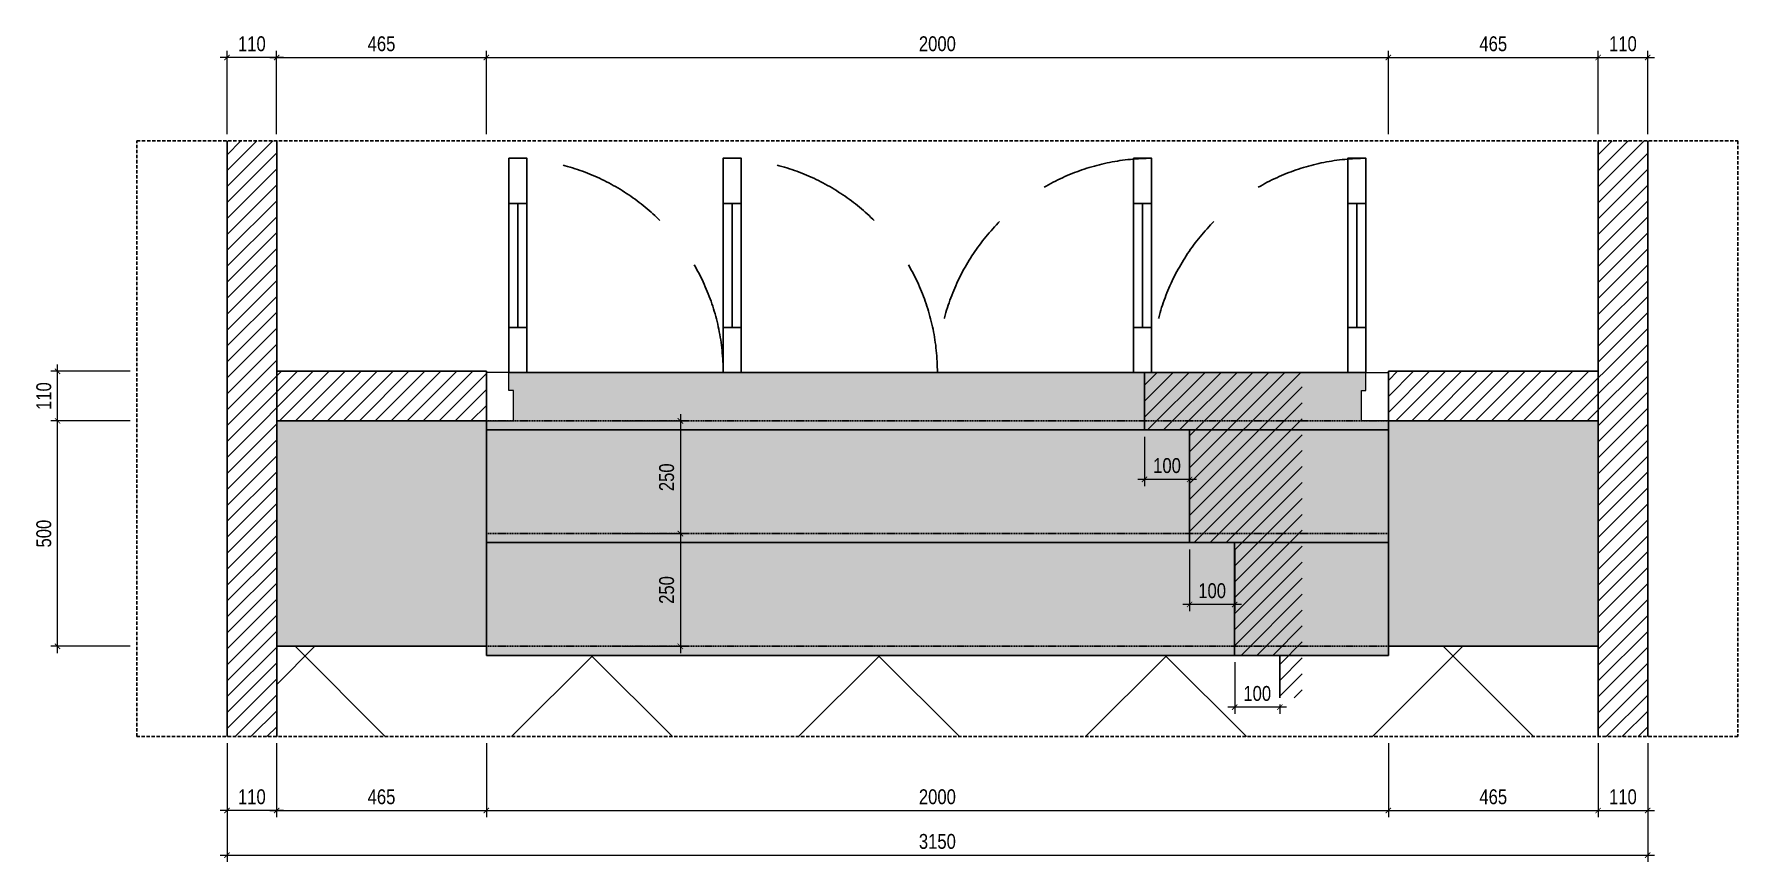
# Model space of a CAD drawing. Header units: millimetres. Extents: x -82962 to 19744, y -138000 to 4535.
# Drawn here: x 10775 to 14553, y -113614 to -111778 of the extents above; entities that cross this region are included whole.
import ezdxf

# ---------------------------------------------------------------- set-up
doc = ezdxf.new("R2010")
doc.units = ezdxf.units.MM
doc.header["$LTSCALE"] = 1000
doc.header["$MEASUREMENT"] = 0
doc.header["$PDMODE"] = 3
doc.linetypes.add('HIDDEN', pattern=[0.375, 0.25, -0.125])
doc.layers.get('0').update_dxf_attribs({"lineweight": 30})
doc.layers.get('DEFPOINTS').update_dxf_attribs({"color": 4, "lineweight": 30})
doc.layers.add('I-SITE-BOUNDARY', color=10, linetype='HIDDEN', lineweight=15)
doc.layers.add('THAY', color=4, linetype='Continuous', lineweight=30)
doc.styles.add('dim', font='arial.ttf', dxfattribs={"width": 0.8})
doc.dimstyles.new('1-100-100', dxfattribs={"dimscale": 0, "dimtxt": 2.2, "dimasz": 0.8, "dimexe": 1, "dimexo": 1, "dimgap": 0.9, "dimtad": 1, "dimdec": 0, "dimzin": 0, "dimdsep": 46, "dimtxsty": 'dim', "dimblk1": 'ARCHTICK', "dimblk2": 'ARCHTICK', "dimsah": 1, "dimcen": 1, "dimdle": 1, "dimclrd": 256, "dimclre": 256, "dimclrt": 1, "dimadec": 0, "dimazin": 0, "dimtfac": 0.0001, "dimtdec": 0, "dimtix": 1, "dimtmove": 2, "dimatfit": 3, "dimldrblk": 'DOT', "dimfxl": 100, "dimtolj": 1, "dimtzin": 0, "dimarcsym": 0})
pattern_1 = [(50, (0, 0), (71.726018, -6.275213), [7.5, -82.5]), (355, (0, 0), (-13.875133, 75.219213), [6, -66]), (100.4514, (5.98, -0.52), (57.85094, 68.943954), [6.37402, -70.11421]), (46.1842, (0, 20), (106.724105, -16.5519), [11.25, -123.75]), (96.6356, (8.89, 18.62), (93.46627, 97.41179), [9.56103, -105.1713]), (351.1842, (0, 20), (93.46619, 97.41186), [9, -99]), (21, (10, 15), (59.690705, -40.26189), [7.5, -82.5]), (326, (10, 15), (24.331533, 72.515005), [6, -66]), (71.4514, (14.974, 11.645), (84.022263, 32.25305), [6.37402, -70.11421]), (37.5, (0, 0), (1.2159855, 33.2893854), [0, -65.2, 0, -67, 0, -66.25]), (7.5, (0, 0), (26.306954, 39.441171), [0, -38.2, 0, -63.7, 0, -25.25]), (327.5, (-22.3, 0), (53.3822436, -2.255487), [0, -25, 0, -78, 0, -103.5]), (317.5, (-32.3, 0), (58.318617, 10.010498), [0, -32.5, 0, -51.8, 0, -73.5])]

# ---------------------------------------------------------------- blocks, each defined once
blk = doc.blocks.new('*U4')
for p, q in [((-1930, -100), (-1930, -375)), ((-1455, -100), (-1455, -375)), ((-545, -100), (-545, -375)), ((-70, -100), (-70, -375))]:
    blk.add_line(p, q)
for points in [[(-1950, 0), (-1910, 0), (-1910, -475), (-1950, -475)], [(-1475, 0), (-1435, 0), (-1435, -475), (-1475, -475)], [(-525, 0), (-565, 0), (-565, -475), (-525, -475)], [(-50, 0), (-90, 0), (-90, -475), (-50, -475)], [(-1910, -375), (-1950, -375), (-1950, -100), (-1910, -100)], [(-1435, -375), (-1475, -375), (-1475, -100), (-1435, -100)], [(-525, -375), (-565, -375), (-565, -100), (-525, -100)], [(-50, -375), (-90, -375), (-90, -100), (-50, -100)]]:
    blk.add_lwpolyline(points, close=True)
at = {"linetype": 'HIDDEN'}
for centre, start, end in [((-1950, 0), 270, 0), ((-1475, 0), 270, 0), ((-525, 0), 180, 270), ((-50, 0), 180, 270)]:
    blk.add_arc(centre, 475, start, end, dxfattribs=at)
at = {"layer": 'I-SITE-BOUNDARY', "linetype": 'ByBlock'}
for points in [[(-2000, 107.5), (-1940, 107.5), (-1940, 40), (-1950, 40), (-1950, 0), (-2000, 0)], [(0, 107.5), (-60, 107.5), (-60, 40), (-50, 40), (-50, 0), (0, 0)]]:
    blk.add_lwpolyline(points, close=True, dxfattribs=at)
blk = doc.blocks.new('_ARCHTICK')
at = {"color": 0, "linetype": 'ByBlock', "const_width": 0.15}
blk.add_lwpolyline([(-0.5, -0.5), (0.5, 0.5)], dxfattribs=at)
blk = doc.blocks.new('*D1179')
at = {"layer": 'DEFPOINTS', "color": 0, "ltscale": 0.2, "transparency": 16777216}
for p in [(11778.2, -111829.9), (11313.2, -112014.8), (11778.2, -112014.8)]:
    blk.add_point(p, dxfattribs=at)
at = {"layer": 'THAY', "lineweight": -2, "ltscale": 0.2, "transparency": 16777216}
for p, q in [((11313.2, -111999.8), (11313.2, -111814.9)), ((11778.2, -111999.8), (11778.2, -111814.9)), ((11298.2, -111829.9), (11793.2, -111829.9))]:
    blk.add_line(p, q, dxfattribs=at)
at = {"layer": 'THAY', "lineweight": -2, "ltscale": 0.2, "transparency": 16777216, "xscale": 12, "yscale": 12, "zscale": 12, "rotation": 180}
blk.add_blockref('_ARCHTICK', (11313.2, -111829.9), dxfattribs=at)
at = {"layer": 'THAY', "lineweight": -2, "ltscale": 0.2, "transparency": 16777216, "xscale": 12, "yscale": 12, "zscale": 12}
blk.add_blockref('_ARCHTICK', (11778.2, -111829.9), dxfattribs=at)
at = {"layer": 'THAY', "color": 1, "ltscale": 0.2, "transparency": 16777216, "insert": (11545.7, -111799.6), "char_height": 33, "attachment_point": 5, "style": 'dim'}
blk.add_mtext('\\A1;465', dxfattribs=at)
blk = doc.blocks.new('_DOT')
at = {"color": 0, "linetype": 'ByBlock', "ltscale": 10}
blk.add_line((-0.5, 0), (-1, 0), dxfattribs=at)
at = {"color": 0, "linetype": 'ByBlock', "ltscale": 10, "const_width": 0.5}
blk.add_lwpolyline([(-0.25, 0, 1), (0.25, 0, 1)], format="xyb", close=True, dxfattribs=at)
blk = doc.blocks.new('*D1180')
at = {"layer": 'DEFPOINTS', "color": 0, "ltscale": 0.2, "transparency": 16777216}
for p in [(13778.2, -111829.9), (11778.2, -112014.8), (13778.2, -112014.8)]:
    blk.add_point(p, dxfattribs=at)
at = {"layer": 'THAY', "lineweight": -2, "ltscale": 0.2, "transparency": 16777216}
for p, q in [((11778.2, -111999.8), (11778.2, -111814.9)), ((13778.2, -111999.8), (13778.2, -111814.9)), ((11763.2, -111829.9), (13793.2, -111829.9))]:
    blk.add_line(p, q, dxfattribs=at)
at = {"layer": 'THAY', "lineweight": -2, "ltscale": 0.2, "transparency": 16777216, "xscale": 12, "yscale": 12, "zscale": 12, "rotation": 180}
blk.add_blockref('_ARCHTICK', (11778.2, -111829.9), dxfattribs=at)
at = {"layer": 'THAY', "lineweight": -2, "ltscale": 0.2, "transparency": 16777216, "xscale": 12, "yscale": 12, "zscale": 12}
blk.add_blockref('_ARCHTICK', (13778.2, -111829.9), dxfattribs=at)
at = {"layer": 'THAY', "color": 1, "ltscale": 0.2, "transparency": 16777216, "insert": (12778.2, -111799.6), "char_height": 33, "attachment_point": 5, "style": 'dim'}
blk.add_mtext('\\A1;2000', dxfattribs=at)
blk = doc.blocks.new('*D1181')
at = {"layer": 'DEFPOINTS', "color": 0, "ltscale": 0.2, "transparency": 16777216}
for p in [(14243.2, -111829.9), (13778.2, -112014.8), (14243.2, -112014.8)]:
    blk.add_point(p, dxfattribs=at)
at = {"layer": 'THAY', "lineweight": -2, "ltscale": 0.2, "transparency": 16777216}
for p, q in [((13778.2, -111999.8), (13778.2, -111814.9)), ((14243.2, -111999.8), (14243.2, -111814.9)), ((13763.2, -111829.9), (14258.2, -111829.9))]:
    blk.add_line(p, q, dxfattribs=at)
at = {"layer": 'THAY', "lineweight": -2, "ltscale": 0.2, "transparency": 16777216, "xscale": 12, "yscale": 12, "zscale": 12, "rotation": 180}
blk.add_blockref('_ARCHTICK', (13778.2, -111829.9), dxfattribs=at)
at = {"layer": 'THAY', "lineweight": -2, "ltscale": 0.2, "transparency": 16777216, "xscale": 12, "yscale": 12, "zscale": 12}
blk.add_blockref('_ARCHTICK', (14243.2, -111829.9), dxfattribs=at)
at = {"layer": 'THAY', "color": 1, "ltscale": 0.2, "transparency": 16777216, "insert": (14010.7, -111799.6), "char_height": 33, "attachment_point": 5, "style": 'dim'}
blk.add_mtext('\\A1;465', dxfattribs=at)
blk = doc.blocks.new('*D1182')
at = {"layer": 'DEFPOINTS', "color": 0, "ltscale": 0.2, "transparency": 16777216}
for p in [(14353.2, -111829.9), (14243.2, -112014.8), (14353.2, -112014.8)]:
    blk.add_point(p, dxfattribs=at)
at = {"layer": 'THAY', "lineweight": -2, "ltscale": 0.2, "transparency": 16777216}
for p, q in [((14243.2, -111999.8), (14243.2, -111814.9)), ((14353.2, -111999.8), (14353.2, -111814.9)), ((14228.2, -111829.9), (14368.2, -111829.9))]:
    blk.add_line(p, q, dxfattribs=at)
at = {"layer": 'THAY', "lineweight": -2, "ltscale": 0.2, "transparency": 16777216, "xscale": 12, "yscale": 12, "zscale": 12, "rotation": 180}
blk.add_blockref('_ARCHTICK', (14243.2, -111829.9), dxfattribs=at)
at = {"layer": 'THAY', "lineweight": -2, "ltscale": 0.2, "transparency": 16777216, "xscale": 12, "yscale": 12, "zscale": 12}
blk.add_blockref('_ARCHTICK', (14353.2, -111829.9), dxfattribs=at)
at = {"layer": 'THAY', "color": 1, "ltscale": 0.2, "transparency": 16777216, "insert": (14298.2, -111799.6), "char_height": 33, "attachment_point": 5, "style": 'dim'}
blk.add_mtext('\\A1;110', dxfattribs=at)
blk = doc.blocks.new('*D1183')
at = {"layer": 'DEFPOINTS', "color": 0, "ltscale": 0.2, "transparency": 16777216}
for p in [(11203.2, -111829.9), (11203.2, -112014.8), (11313.2, -112014.8)]:
    blk.add_point(p, dxfattribs=at)
at = {"layer": 'THAY', "lineweight": -2, "ltscale": 0.2, "transparency": 16777216}
for p, q in [((11203.2, -111999.8), (11203.2, -111814.9)), ((11313.2, -111999.8), (11313.2, -111814.9)), ((11328.2, -111829.9), (11188.2, -111829.9))]:
    blk.add_line(p, q, dxfattribs=at)
at = {"layer": 'THAY', "lineweight": -2, "ltscale": 0.2, "transparency": 16777216, "xscale": 12, "yscale": 12, "zscale": 12, "rotation": 180}
blk.add_blockref('_ARCHTICK', (11203.2, -111829.9), dxfattribs=at)
at = {"layer": 'THAY', "lineweight": -2, "ltscale": 0.2, "transparency": 16777216, "xscale": 12, "yscale": 12, "zscale": 12}
blk.add_blockref('_ARCHTICK', (11313.2, -111829.9), dxfattribs=at)
at = {"layer": 'THAY', "color": 1, "ltscale": 0.2, "transparency": 16777216, "insert": (11258.2, -111799.6), "char_height": 33, "attachment_point": 5, "style": 'dim'}
blk.add_mtext('\\A1;110', dxfattribs=at)
blk = doc.blocks.new('*D1184')
at = {"layer": 'DEFPOINTS', "color": 0, "ltscale": 0.2, "transparency": 16777216}
for p in [(11203.2, -113336), (14353.2, -113336), (14353.2, -113599.2)]:
    blk.add_point(p, dxfattribs=at)
at = {"layer": 'THAY', "lineweight": -2, "ltscale": 0.2, "transparency": 16777216}
for p, q in [((11203.2, -113351), (11203.2, -113614.2)), ((14353.2, -113351), (14353.2, -113614.2)), ((11188.2, -113599.2), (14368.2, -113599.2))]:
    blk.add_line(p, q, dxfattribs=at)
at = {"layer": 'THAY', "lineweight": -2, "ltscale": 0.2, "transparency": 16777216, "xscale": 12, "yscale": 12, "zscale": 12, "rotation": 180}
blk.add_blockref('_ARCHTICK', (11203.2, -113599.2), dxfattribs=at)
at = {"layer": 'THAY', "lineweight": -2, "ltscale": 0.2, "transparency": 16777216, "xscale": 12, "yscale": 12, "zscale": 12}
blk.add_blockref('_ARCHTICK', (14353.2, -113599.2), dxfattribs=at)
at = {"layer": 'THAY', "color": 1, "ltscale": 0.2, "transparency": 16777216, "insert": (12778.2, -113568.9), "char_height": 33, "attachment_point": 5, "style": 'dim'}
blk.add_mtext('\\A1;3150', dxfattribs=at)
blk = doc.blocks.new('*D1185')
at = {"layer": 'DEFPOINTS', "color": 0, "ltscale": 0.2, "transparency": 16777216}
for p in [(11313.2, -113336), (11778.2, -113336), (11778.2, -113500.2)]:
    blk.add_point(p, dxfattribs=at)
at = {"layer": 'THAY', "lineweight": -2, "ltscale": 0.2, "transparency": 16777216}
for p, q in [((11313.2, -113351), (11313.2, -113515.2)), ((11778.2, -113351), (11778.2, -113515.2)), ((11298.2, -113500.2), (11793.2, -113500.2))]:
    blk.add_line(p, q, dxfattribs=at)
at = {"layer": 'THAY', "lineweight": -2, "ltscale": 0.2, "transparency": 16777216, "xscale": 12, "yscale": 12, "zscale": 12, "rotation": 180}
blk.add_blockref('_ARCHTICK', (11313.2, -113500.2), dxfattribs=at)
at = {"layer": 'THAY', "lineweight": -2, "ltscale": 0.2, "transparency": 16777216, "xscale": 12, "yscale": 12, "zscale": 12}
blk.add_blockref('_ARCHTICK', (11778.2, -113500.2), dxfattribs=at)
at = {"layer": 'THAY', "color": 1, "ltscale": 0.2, "transparency": 16777216, "insert": (11545.7, -113469.9), "char_height": 33, "attachment_point": 5, "style": 'dim'}
blk.add_mtext('\\A1;465', dxfattribs=at)
blk = doc.blocks.new('*D1186')
at = {"layer": 'DEFPOINTS', "color": 0, "ltscale": 0.2, "transparency": 16777216}
for p in [(11778.2, -113336), (13778.2, -113336), (13778.2, -113500.2)]:
    blk.add_point(p, dxfattribs=at)
at = {"layer": 'THAY', "lineweight": -2, "ltscale": 0.2, "transparency": 16777216}
for p, q in [((11778.2, -113351), (11778.2, -113515.2)), ((13778.2, -113351), (13778.2, -113515.2)), ((11763.2, -113500.2), (13793.2, -113500.2))]:
    blk.add_line(p, q, dxfattribs=at)
at = {"layer": 'THAY', "lineweight": -2, "ltscale": 0.2, "transparency": 16777216, "xscale": 12, "yscale": 12, "zscale": 12, "rotation": 180}
blk.add_blockref('_ARCHTICK', (11778.2, -113500.2), dxfattribs=at)
at = {"layer": 'THAY', "lineweight": -2, "ltscale": 0.2, "transparency": 16777216, "xscale": 12, "yscale": 12, "zscale": 12}
blk.add_blockref('_ARCHTICK', (13778.2, -113500.2), dxfattribs=at)
at = {"layer": 'THAY', "color": 1, "ltscale": 0.2, "transparency": 16777216, "insert": (12778.2, -113469.9), "char_height": 33, "attachment_point": 5, "style": 'dim'}
blk.add_mtext('\\A1;2000', dxfattribs=at)
blk = doc.blocks.new('*D1187')
at = {"layer": 'DEFPOINTS', "color": 0, "ltscale": 0.2, "transparency": 16777216}
for p in [(13778.2, -113336), (14243.2, -113336), (14243.2, -113500.2)]:
    blk.add_point(p, dxfattribs=at)
at = {"layer": 'THAY', "lineweight": -2, "ltscale": 0.2, "transparency": 16777216}
for p, q in [((13778.2, -113351), (13778.2, -113515.2)), ((14243.2, -113351), (14243.2, -113515.2)), ((13763.2, -113500.2), (14258.2, -113500.2))]:
    blk.add_line(p, q, dxfattribs=at)
at = {"layer": 'THAY', "lineweight": -2, "ltscale": 0.2, "transparency": 16777216, "xscale": 12, "yscale": 12, "zscale": 12, "rotation": 180}
blk.add_blockref('_ARCHTICK', (13778.2, -113500.2), dxfattribs=at)
at = {"layer": 'THAY', "lineweight": -2, "ltscale": 0.2, "transparency": 16777216, "xscale": 12, "yscale": 12, "zscale": 12}
blk.add_blockref('_ARCHTICK', (14243.2, -113500.2), dxfattribs=at)
at = {"layer": 'THAY', "color": 1, "ltscale": 0.2, "transparency": 16777216, "insert": (14010.7, -113469.9), "char_height": 33, "attachment_point": 5, "style": 'dim'}
blk.add_mtext('\\A1;465', dxfattribs=at)
blk = doc.blocks.new('*D1188')
at = {"layer": 'DEFPOINTS', "color": 0, "ltscale": 0.2, "transparency": 16777216}
for p in [(14243.2, -113336), (14353.2, -113336), (14353.2, -113500.2)]:
    blk.add_point(p, dxfattribs=at)
at = {"layer": 'THAY', "lineweight": -2, "ltscale": 0.2, "transparency": 16777216}
for p, q in [((14243.2, -113351), (14243.2, -113515.2)), ((14353.2, -113351), (14353.2, -113515.2)), ((14228.2, -113500.2), (14368.2, -113500.2))]:
    blk.add_line(p, q, dxfattribs=at)
at = {"layer": 'THAY', "lineweight": -2, "ltscale": 0.2, "transparency": 16777216, "xscale": 12, "yscale": 12, "zscale": 12, "rotation": 180}
blk.add_blockref('_ARCHTICK', (14243.2, -113500.2), dxfattribs=at)
at = {"layer": 'THAY', "lineweight": -2, "ltscale": 0.2, "transparency": 16777216, "xscale": 12, "yscale": 12, "zscale": 12}
blk.add_blockref('_ARCHTICK', (14353.2, -113500.2), dxfattribs=at)
at = {"layer": 'THAY', "color": 1, "ltscale": 0.2, "transparency": 16777216, "insert": (14298.2, -113469.9), "char_height": 33, "attachment_point": 5, "style": 'dim'}
blk.add_mtext('\\A1;110', dxfattribs=at)
blk = doc.blocks.new('*D1189')
at = {"layer": 'DEFPOINTS', "color": 0, "ltscale": 0.2, "transparency": 16777216}
for p in [(11203.2, -113336), (11313.2, -113336), (11203.2, -113500.2)]:
    blk.add_point(p, dxfattribs=at)
at = {"layer": 'THAY', "lineweight": -2, "ltscale": 0.2, "transparency": 16777216}
for p, q in [((11203.2, -113351), (11203.2, -113515.2)), ((11313.2, -113351), (11313.2, -113515.2)), ((11328.2, -113500.2), (11188.2, -113500.2))]:
    blk.add_line(p, q, dxfattribs=at)
at = {"layer": 'THAY', "lineweight": -2, "ltscale": 0.2, "transparency": 16777216, "xscale": 12, "yscale": 12, "zscale": 12, "rotation": 180}
blk.add_blockref('_ARCHTICK', (11203.2, -113500.2), dxfattribs=at)
at = {"layer": 'THAY', "lineweight": -2, "ltscale": 0.2, "transparency": 16777216, "xscale": 12, "yscale": 12, "zscale": 12}
blk.add_blockref('_ARCHTICK', (11313.2, -113500.2), dxfattribs=at)
at = {"layer": 'THAY', "color": 1, "ltscale": 0.2, "transparency": 16777216, "insert": (11258.2, -113469.9), "char_height": 33, "attachment_point": 5, "style": 'dim'}
blk.add_mtext('\\A1;110', dxfattribs=at)
blk = doc.blocks.new('*D1190')
at = {"layer": 'DEFPOINTS', "color": 0, "ltscale": 0.2, "transparency": 16777216}
for p in [(12065.4, -112636), (12065.4, -112886), (12208.4, -112886)]:
    blk.add_point(p, dxfattribs=at)
at = {"layer": 'THAY', "lineweight": -2, "ltscale": 0.2, "transparency": 16777216}
for p, q in [((12080.4, -112636), (12223.4, -112636)), ((12208.4, -112621), (12208.4, -112901)), ((12080.4, -112886), (12223.4, -112886))]:
    blk.add_line(p, q, dxfattribs=at)
at = {"layer": 'THAY', "lineweight": -2, "ltscale": 0.2, "transparency": 16777216, "xscale": 12, "yscale": 12, "zscale": 12}
for p, rotation in [((12208.4, -112636), 90), ((12208.4, -112886), 270)]:
    blk.add_blockref('_ARCHTICK', p, dxfattribs=dict(at, rotation=rotation))
at = {"layer": 'THAY', "color": 1, "ltscale": 0.2, "transparency": 16777216, "insert": (12178, -112761), "char_height": 33, "attachment_point": 5, "rotation": 90, "style": 'dim'}
blk.add_mtext('\\A1;250', dxfattribs=at)
blk = doc.blocks.new('*D1191')
at = {"layer": 'DEFPOINTS', "color": 0, "ltscale": 0.2, "transparency": 16777216}
for p in [(12065.4, -112886), (12065.4, -113136), (12208.4, -113136)]:
    blk.add_point(p, dxfattribs=at)
at = {"layer": 'THAY', "lineweight": -2, "ltscale": 0.2, "transparency": 16777216}
for p, q in [((12208.4, -112871), (12208.4, -113151)), ((12080.4, -112886), (12223.4, -112886)), ((12080.4, -113136), (12223.4, -113136))]:
    blk.add_line(p, q, dxfattribs=at)
at = {"layer": 'THAY', "lineweight": -2, "ltscale": 0.2, "transparency": 16777216, "xscale": 12, "yscale": 12, "zscale": 12}
for p, rotation in [((12208.4, -112886), 90), ((12208.4, -113136), 270)]:
    blk.add_blockref('_ARCHTICK', p, dxfattribs=dict(at, rotation=rotation))
at = {"layer": 'THAY', "color": 1, "ltscale": 0.2, "transparency": 16777216, "insert": (12178, -113011), "char_height": 33, "attachment_point": 5, "rotation": 90, "style": 'dim'}
blk.add_mtext('\\A1;250', dxfattribs=at)
blk = doc.blocks.new('*D1192')
at = {"layer": 'DEFPOINTS', "color": 0, "ltscale": 0.2, "transparency": 16777216}
for p in [(10827.3, -112636), (11003.2, -112636), (11003.2, -113136)]:
    blk.add_point(p, dxfattribs=at)
at = {"layer": 'THAY', "lineweight": -2, "ltscale": 0.2, "transparency": 16777216}
for p, q in [((10988.2, -112636), (10812.3, -112636)), ((10827.3, -113151), (10827.3, -112621)), ((10988.2, -113136), (10812.3, -113136))]:
    blk.add_line(p, q, dxfattribs=at)
at = {"layer": 'THAY', "lineweight": -2, "ltscale": 0.2, "transparency": 16777216, "xscale": 12, "yscale": 12, "zscale": 12}
for p, rotation in [((10827.3, -112636), 90), ((10827.3, -113136), 270)]:
    blk.add_blockref('_ARCHTICK', p, dxfattribs=dict(at, rotation=rotation))
at = {"layer": 'THAY', "color": 1, "ltscale": 0.2, "transparency": 16777216, "insert": (10797, -112886), "char_height": 33, "attachment_point": 5, "rotation": 90, "style": 'dim'}
blk.add_mtext('\\A1;500', dxfattribs=at)
blk = doc.blocks.new('*D1193')
at = {"layer": 'DEFPOINTS', "color": 0, "ltscale": 0.2, "transparency": 16777216}
for p in [(10827.3, -112526), (11003.2, -112526), (11003.2, -112636)]:
    blk.add_point(p, dxfattribs=at)
at = {"layer": 'THAY', "lineweight": -2, "ltscale": 0.2, "transparency": 16777216}
for p, q in [((10988.2, -112526), (10812.3, -112526)), ((10827.3, -112651), (10827.3, -112511)), ((10988.2, -112636), (10812.3, -112636))]:
    blk.add_line(p, q, dxfattribs=at)
at = {"layer": 'THAY', "lineweight": -2, "ltscale": 0.2, "transparency": 16777216, "xscale": 12, "yscale": 12, "zscale": 12}
for p, rotation in [((10827.3, -112526), 90), ((10827.3, -112636), 270)]:
    blk.add_blockref('_ARCHTICK', p, dxfattribs=dict(at, rotation=rotation))
at = {"layer": 'THAY', "color": 1, "ltscale": 0.2, "transparency": 16777216, "insert": (10797, -112581), "char_height": 33, "attachment_point": 5, "rotation": 90, "style": 'dim'}
blk.add_mtext('\\A1;110', dxfattribs=at)
blk = doc.blocks.new('*D1223')
at = {"layer": 'DEFPOINTS', "color": 0, "ltscale": 0.2, "transparency": 16777216}
for p in [(13437.4, -113156), (13537.4, -113250.2), (13437.4, -113271)]:
    blk.add_point(p, dxfattribs=at)
at = {"layer": 'THAY', "lineweight": -2, "ltscale": 0.2, "transparency": 16777216}
for p, q in [((13437.4, -113171), (13437.4, -113286)), ((13552.4, -113271), (13422.4, -113271)), ((13537.4, -113265.2), (13537.4, -113286))]:
    blk.add_line(p, q, dxfattribs=at)
at = {"layer": 'THAY', "lineweight": -2, "ltscale": 0.2, "transparency": 16777216, "xscale": 12, "yscale": 12, "zscale": 12, "rotation": 180}
blk.add_blockref('_ARCHTICK', (13437.4, -113271), dxfattribs=at)
at = {"layer": 'THAY', "lineweight": -2, "ltscale": 0.2, "transparency": 16777216, "xscale": 12, "yscale": 12, "zscale": 12}
blk.add_blockref('_ARCHTICK', (13537.4, -113271), dxfattribs=at)
at = {"layer": 'THAY', "color": 1, "ltscale": 0.2, "transparency": 16777216, "insert": (13487.4, -113240.7), "char_height": 33, "attachment_point": 5, "style": 'dim'}
blk.add_mtext('\\A1;100', dxfattribs=at)
blk = doc.blocks.new('*D1224')
at = {"layer": 'DEFPOINTS', "color": 0, "ltscale": 0.2, "transparency": 16777216}
for p in [(13337.4, -112906), (13437.4, -112906), (13337.4, -113043.1)]:
    blk.add_point(p, dxfattribs=at)
at = {"layer": 'THAY', "lineweight": -2, "ltscale": 0.2, "transparency": 16777216}
for p, q in [((13337.4, -112921), (13337.4, -113058.1)), ((13437.4, -112921), (13437.4, -113058.1)), ((13452.4, -113043.1), (13322.4, -113043.1))]:
    blk.add_line(p, q, dxfattribs=at)
at = {"layer": 'THAY', "lineweight": -2, "ltscale": 0.2, "transparency": 16777216, "xscale": 12, "yscale": 12, "zscale": 12, "rotation": 180}
blk.add_blockref('_ARCHTICK', (13337.4, -113043.1), dxfattribs=at)
at = {"layer": 'THAY', "lineweight": -2, "ltscale": 0.2, "transparency": 16777216, "xscale": 12, "yscale": 12, "zscale": 12}
blk.add_blockref('_ARCHTICK', (13437.4, -113043.1), dxfattribs=at)
at = {"layer": 'THAY', "color": 1, "ltscale": 0.2, "transparency": 16777216, "insert": (13387.4, -113012.8), "char_height": 33, "attachment_point": 5, "style": 'dim'}
blk.add_mtext('\\A1;100', dxfattribs=at)
blk = doc.blocks.new('*D1225')
at = {"layer": 'DEFPOINTS', "color": 0, "ltscale": 0.2, "transparency": 16777216}
for p in [(13237.4, -112656), (13337.4, -112656), (13237.4, -112765.7)]:
    blk.add_point(p, dxfattribs=at)
at = {"layer": 'THAY', "lineweight": -2, "ltscale": 0.2, "transparency": 16777216}
for p, q in [((13237.4, -112671), (13237.4, -112780.7)), ((13337.4, -112671), (13337.4, -112780.7)), ((13352.4, -112765.7), (13222.4, -112765.7))]:
    blk.add_line(p, q, dxfattribs=at)
at = {"layer": 'THAY', "lineweight": -2, "ltscale": 0.2, "transparency": 16777216, "xscale": 12, "yscale": 12, "zscale": 12, "rotation": 180}
blk.add_blockref('_ARCHTICK', (13237.4, -112765.7), dxfattribs=at)
at = {"layer": 'THAY', "lineweight": -2, "ltscale": 0.2, "transparency": 16777216, "xscale": 12, "yscale": 12, "zscale": 12}
blk.add_blockref('_ARCHTICK', (13337.4, -112765.7), dxfattribs=at)
at = {"layer": 'THAY', "color": 1, "ltscale": 0.2, "transparency": 16777216, "insert": (13287.4, -112735.3), "char_height": 33, "attachment_point": 5, "style": 'dim'}
blk.add_mtext('\\A1;100', dxfattribs=at)

msp = doc.modelspace()

# ---------------------------------------------------------------- hatches: boundary and pattern name
at = {"layer": 'THAY', "ltscale": 0.2}
h = msp.add_hatch(dxfattribs=at)
h.set_pattern_fill('ANSI31', color=256, scale=200, style=0)
h.paths.add_polyline_path([(11778.22678, -112525.998), (11313.22678, -112525.998), (11313.22678, -112635.998), (11778.22678, -112635.998)])
h.paths.add_polyline_path([(11313.22678, -112014.81454), (11203.22678, -112014.81454), (11203.22678, -113335.998), (11313.22678, -113335.998)])
h.paths.add_polyline_path([(12212.24392, -112819.67282), (12212.24392, -112741.63885), (12144.24051, -112741.63885), (12144.24051, -112819.67282)], flags=9)
h.paths.add_polyline_path([(12212.24392, -113069.67282), (12212.24392, -112991.63885), (12144.24051, -112991.63885), (12144.24051, -113069.67282)], flags=9)
h = msp.add_hatch(dxfattribs=at)
h.set_pattern_fill('ANSI31', color=256, scale=200, style=0)
h.paths.add_polyline_path([(14243.22678, -112525.998), (13778.22678, -112525.998), (13778.22678, -112635.998), (14243.22678, -112635.998)])
h.paths.add_polyline_path([(14353.22678, -112014.81454), (14243.22678, -112014.81454), (14243.22678, -113335.998), (14353.22678, -113335.998)])
h = msp.add_hatch(dxfattribs=at)
h.set_pattern_fill('AR-CONC', color=256, scale=10, style=0, double=1)
h.set_pattern_definition(pattern_1)
h.paths.add_polyline_path([(13237.35624, -112559.72917), (13587.35624, -112559.72917), (13587.35624, -112635.998), (13718.22678, -112635.998), (13718.22678, -112568.4657), (13728.22678, -112568.4657), (13728.22678, -112528.4657), (13688.22678, -112528.4657), (11868.22678, -112528.4657), (11828.22678, -112528.4657), (11828.22678, -112568.4657), (11838.22678, -112568.4657), (11838.22678, -112635.998), (13237.35624, -112635.998)])
h.paths.add_polyline_path([(13587.35624, -112559.72917), (13237.35624, -112559.72917), (13237.35624, -112635.998), (13587.35624, -112635.998)], flags=17)
h.paths.add_polyline_path([(13587.35624, -112635.998), (13237.35624, -112635.998), (13237.35624, -112655.998), (13337.35624, -112655.998), (13587.35624, -112655.998)])
h.paths.add_polyline_path([(13778.22678, -112635.998), (13587.35624, -112635.998), (13587.35624, -112655.998), (13778.22678, -112655.998)])
h.paths.add_polyline_path([(13237.35624, -112635.998), (11778.22678, -112635.998), (11778.22678, -112655.998), (13237.35624, -112655.998)])
h = msp.add_hatch(dxfattribs=at)
h.set_pattern_fill('ANSI31', color=256, scale=200, style=0)
h.paths.add_polyline_path([(13537.35624, -113250.15335), (13587.35624, -113250.15335), (13587.35624, -112528.4657), (13237.35624, -112528.4657), (13237.35624, -112655.998), (13337.35624, -112655.998), (13337.35624, -112905.998), (13437.35624, -112905.998), (13437.35624, -113155.998), (13537.35624, -113155.998)])
h = msp.add_hatch(dxfattribs=at)
h.set_pattern_fill('AR-CONC', color=256, scale=10, style=0, double=1)
h.set_pattern_definition(pattern_1)
h.paths.add_polyline_path([(13778.22678, -112885.998), (13778.22678, -112655.998), (11778.22678, -112655.998), (11778.22678, -112885.998)])
h.paths.add_polyline_path([(13778.22678, -112905.998), (13778.22678, -112885.998), (11778.22678, -112885.998), (11778.22678, -112905.998)])
h.paths.add_polyline_path([(11778.22678, -112905.998), (11778.22678, -113135.998), (13778.22678, -113135.998), (13778.22678, -112905.998)])
h.paths.add_polyline_path([(13778.22678, -113155.998), (13778.22678, -113135.998), (11778.22678, -113135.998), (11778.22678, -113155.998)])
h.paths.add_polyline_path([(11778.22678, -112635.998), (11313.22678, -112635.998), (11313.22678, -113135.998), (11778.22678, -113135.998)])
h.paths.add_polyline_path([(13778.22678, -113135.998), (14243.22678, -113135.998), (14243.22678, -112635.998), (13778.22678, -112635.998)])
h = msp.add_hatch(dxfattribs=at)
h.set_pattern_fill('_USER,_O', color=256, scale=450, angle=45, double=1, pattern_type=0)
h.set_pattern_definition([(45, (-93947.9, -38381.54), (-318.198, 318.198), []), (135, (-93947.9, -38381.54), (-318.198, -318.198), [])])
h.paths.add_polyline_path([(11313.22678, -113335.998), (14243.22678, -113335.998), (14243.22678, -113135.998), (13678.22678, -113135.998), (13678.22678, -113155.998), (11748.22678, -113155.998), (11748.22678, -113135.998), (11313.22678, -113135.998)])

# ---------------------------------------------------------------- linework, layer by layer
at = {"layer": 'THAY'}
for p, q in [((11203.22678, -113335.998), (11203.22678, -112014.81454)), ((11313.22678, -113335.998), (11313.22678, -112014.81454)), ((11778.22678, -112635.998), (11313.22678, -112635.998))]:
    msp.add_line(p, q, dxfattribs=at)
at = {"layer": 'THAY', "ltscale": 0.5}
for p, q in [((11203.22678, -113335.998), (11203.22678, -112014.81454)), ((14353.22678, -113335.998), (14353.22678, -112014.81454))]:
    msp.add_line(p, q, dxfattribs=at)
at = {"layer": 'THAY', "linetype": 'Continuous'}
for p, q in [((14243.22678, -112014.81454), (14243.22678, -113335.998)), ((14353.22678, -112014.81454), (14353.22678, -113335.998)), ((13778.22678, -112525.998), (14243.22678, -112525.998)), ((13778.22678, -112525.998), (13778.22678, -112635.998)), ((13778.22678, -112635.998), (14243.22678, -112635.998))]:
    msp.add_line(p, q, dxfattribs=at)
at = {"layer": 'THAY', "ltscale": 0.2}
for p, q in [((13688.22678, -112528.4657), (11868.22678, -112528.4657)), ((11778.22678, -112655.998), (13778.22678, -112655.998)), ((11778.22678, -112905.998), (13778.22678, -112905.998)), ((11778.22678, -113135.998), (11778.22678, -113155.998)), ((13778.22678, -113135.998), (13778.22678, -113155.998)), ((11778.22678, -113155.998), (13778.22678, -113155.998))]:
    msp.add_line(p, q, dxfattribs=at)
at = {"layer": 'THAY', "linetype": 'HIDDEN', "ltscale": 0.01}
for p, q in [((11778.22678, -112635.998), (13778.22678, -112635.998)), ((11778.22678, -112885.998), (13778.22678, -112885.998)), ((11778.22678, -113135.998), (13778.22678, -113135.998))]:
    msp.add_line(p, q, dxfattribs=at)
at = {"layer": 'THAY', "linetype": 'HIDDEN', "ltscale": 0.03}
msp.add_lwpolyline([(11003.22678, -113335.998), (11003.22678, -112014.81454), (14553.22678, -112014.81454), (14553.22678, -113335.998)], close=True, dxfattribs=at)
at = {"layer": 'THAY'}
msp.add_lwpolyline([(11313.22678, -112635.998), (11313.22678, -112525.998), (11778.22678, -112525.998), (11778.22678, -112635.998)], close=True, dxfattribs=at)
at = {"layer": 'THAY', "linetype": 'Continuous'}
msp.add_lwpolyline([(13237.35624, -112528.4657), (13237.35624, -112655.998), (13337.35624, -112655.998), (13337.35624, -112905.998), (13437.35624, -112905.998), (13437.35624, -113155.998), (13537.35624, -113155.998), (13537.35624, -113250.15335)], dxfattribs=at)
at = {"layer": 'THAY', "ltscale": 0.2}
for points in [[(11778.22678, -113135.998), (11778.22678, -112635.998), (11313.22678, -112635.998), (11313.22678, -113135.998)], [(14243.22678, -113135.998), (14243.22678, -112635.998), (13778.22678, -112635.998), (13778.22678, -113135.998)]]:
    msp.add_lwpolyline(points, close=True, dxfattribs=at)

# ---------------------------------------------------------------- block references
at = {"layer": 'THAY', "rotation": 180}
msp.add_blockref('*U4', (11778.22678, -112528.4657), dxfattribs=at)

# ---------------------------------------------------------------- dimensions: what is measured, and where the dimension line sits
at = {"layer": 'THAY', "ltscale": 0.2}
for base, p1, p2, picture, middle in [((11203.22678, -111829.912), (11313.22678, -112014.81454), (11203.22678, -112014.81454), '*D1183', (11258.22678, -111799.56309)), ((11778.22678, -111829.912), (11313.22678, -112014.81454), (11778.22678, -112014.81454), '*D1179', (11545.72678, -111799.56309)), ((13778.22678, -111829.912), (11778.22678, -112014.81454), (13778.22678, -112014.81454), '*D1180', (12778.22678, -111799.56309)), ((14243.22678, -111829.912), (13778.22678, -112014.81454), (14243.22678, -112014.81454), '*D1181', (14010.72678, -111799.56309)), ((14353.22678, -111829.912), (14243.22678, -112014.81454), (14353.22678, -112014.81454), '*D1182', (14298.22678, -111799.56309)), ((13237.35624, -112765.66443), (13337.35624, -112655.998), (13237.35624, -112655.998), '*D1225', (13287.35624, -112735.31552)), ((13337.35624, -113043.14385), (13437.35624, -112905.998), (13337.35624, -112905.998), '*D1224', (13387.35624, -113012.79494)), ((13437.35624, -113271.00705), (13537.35624, -113250.15335), (13437.35624, -113155.998), '*D1223', (13487.35624, -113240.65814)), ((14353.22678, -113599.24459), (11203.22678, -113335.998), (14353.22678, -113335.998), '*D1184', (12778.22678, -113568.88443)), ((11203.22678, -113500.24459), (11313.22678, -113335.998), (11203.22678, -113335.998), '*D1189', (11258.22678, -113469.89568)), ((11778.22678, -113500.24459), (11313.22678, -113335.998), (11778.22678, -113335.998), '*D1185', (11545.72678, -113469.89568)), ((13778.22678, -113500.24459), (11778.22678, -113335.998), (13778.22678, -113335.998), '*D1186', (12778.22678, -113469.89568)), ((14243.22678, -113500.24459), (13778.22678, -113335.998), (14243.22678, -113335.998), '*D1187', (14010.72678, -113469.89568)), ((14353.22678, -113500.24459), (14243.22678, -113335.998), (14353.22678, -113335.998), '*D1188', (14298.22678, -113469.89568))]:
    dim = msp.add_linear_dim(base=base, p1=p1, p2=p2, dimstyle='1-100-100', override={"dimscale": 15}, dxfattribs=at)
    dim.commit()
    dim.dimension.update_dxf_attribs({"geometry": picture, "text_midpoint": middle})
for base, p1, p2, picture, middle in [((10827.33236, -112525.998), (11003.22678, -112635.998), (11003.22678, -112525.998), '*D1193', (10796.98345, -112580.998)), ((10827.33236, -112635.998), (11003.22678, -113135.998), (11003.22678, -112635.998), '*D1192', (10796.98345, -112885.998)), ((12208.35476, -112885.998), (12065.40116, -112635.998), (12065.40116, -112885.998), '*D1190', (12178.00585, -112760.998)), ((12208.35476, -113135.998), (12065.40116, -112885.998), (12065.40116, -113135.998), '*D1191', (12178.00585, -113010.998))]:
    dim = msp.add_linear_dim(base=base, p1=p1, p2=p2, angle=90, dimstyle='1-100-100', override={"dimscale": 15}, dxfattribs=at)
    dim.commit()
    dim.dimension.update_dxf_attribs({"geometry": picture, "text_midpoint": middle})

doc.saveas('drawing.dxf')
